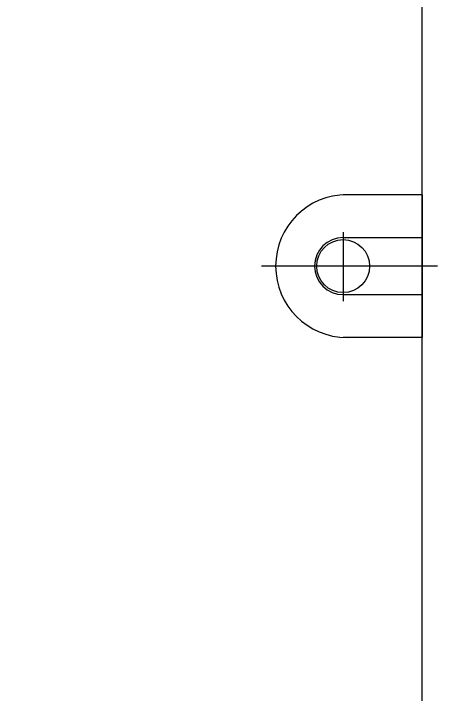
# Model space of a CAD drawing. Extents: x -2111 to 4214, y -25 to 2527.
# Drawn here: x -231 to 96, y 727 to 1251 of the extents above; entities that cross this region are included whole.
import ezdxf

# ---------------------------------------------------------------- set-up
doc = ezdxf.new("R2010")
doc.units = 0
doc.header["$LTSCALE"] = 20
doc.header["$MEASUREMENT"] = 0
for name, color, linetype in [('1', 7, 'CONTINUOUS'), ('4', 4, 'CONTINUOUS'), ('6', 6, 'CONTINUOUS')]:
    doc.layers.add(name, color=color, linetype=linetype)

msp = doc.modelspace()

# ---------------------------------------------------------------- linework, layer by layer
at = {"layer": '1', "color": 1}
for p, q in [((23.07, 1082.67), (23.07, 1029.67)), ((95.75, 1056.61), (-39.78, 1056.61))]:
    msp.add_line(p, q, dxfattribs=at)
at = {"layer": '4'}
for p, q in [((84.07, 1111.61), (23.07, 1111.61)), ((84.07, 1111.61), (84.07, 1001.61)), ((23.07, 1078.61), (84.07, 1078.61)), ((23.07, 1034.61), (84.07, 1034.61)), ((84.07, 1001.61), (23.07, 1001.61))]:
    msp.add_line(p, q, dxfattribs=at)
msp.add_circle((23.07, 1056.61), 20.38, dxfattribs=at)
for centre, radius in [((26.07, 1056.61), 55), ((23.07, 1056.61), 22)]:
    msp.add_arc(centre, radius, 90, 270, dxfattribs=at)
at = {"layer": '6'}
msp.add_lwpolyline([(-616.98, 2271.65), (-1843.43, 2271.65), (-1843.43, 346.61), (84.07, 346.61), (84.07, 1346.61)], dxfattribs=at)

doc.saveas('drawing.dxf')
